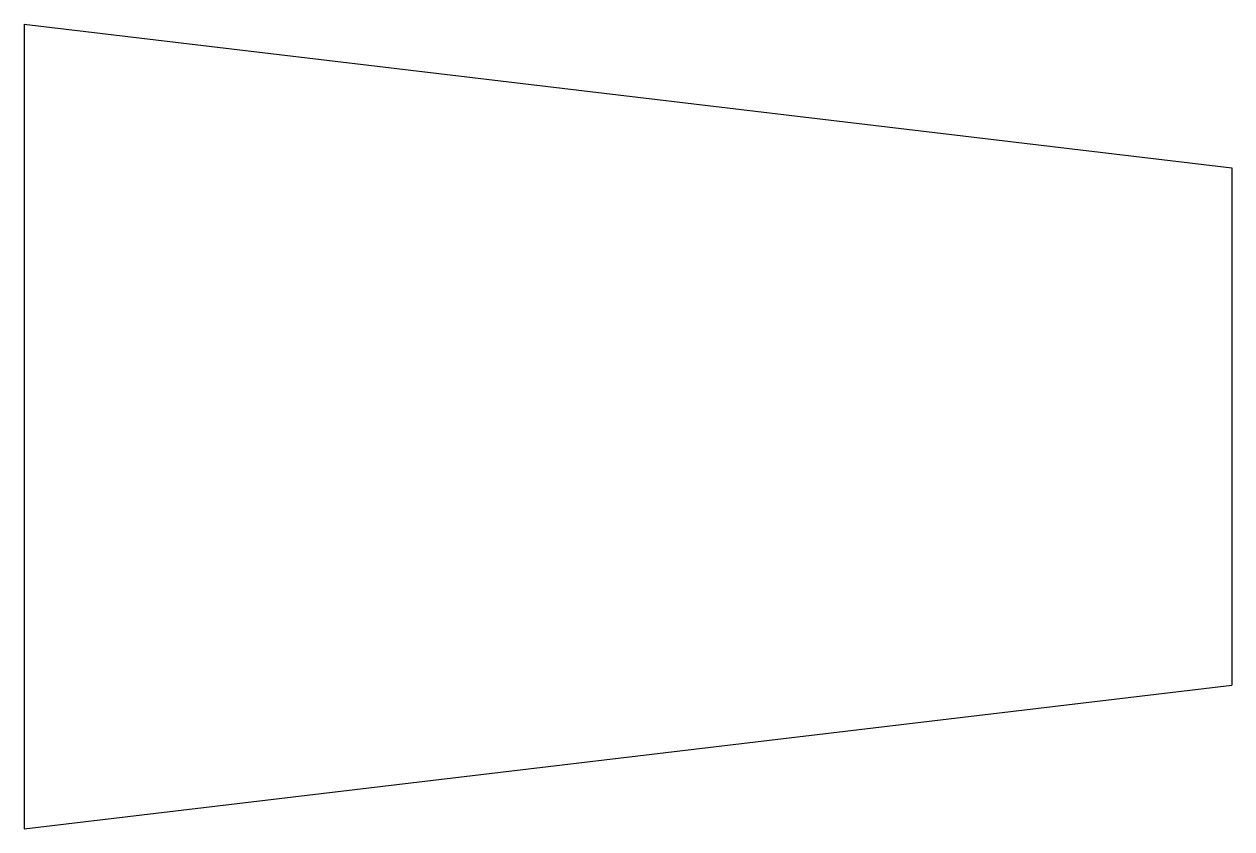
# Model space of a CAD drawing. Extents: x -42 to 42, y -28 to 28.
import ezdxf

# ---------------------------------------------------------------- set-up
doc = ezdxf.new("R2010")
doc.units = 0
doc.header["$MEASUREMENT"] = 0
doc.layers.add('Layer1', color=6, linetype='Continuous')

msp = doc.modelspace()

# ---------------------------------------------------------------- linework, layer by layer
at = {"layer": 'Layer1'}
for p, q in [((-42, 28), (42, 18)), ((-42, 28), (-42, -28)), ((42, 18), (42, -18)), ((-42, -28), (42, -18))]:
    msp.add_line(p, q, dxfattribs=at)

doc.saveas('drawing.dxf')
